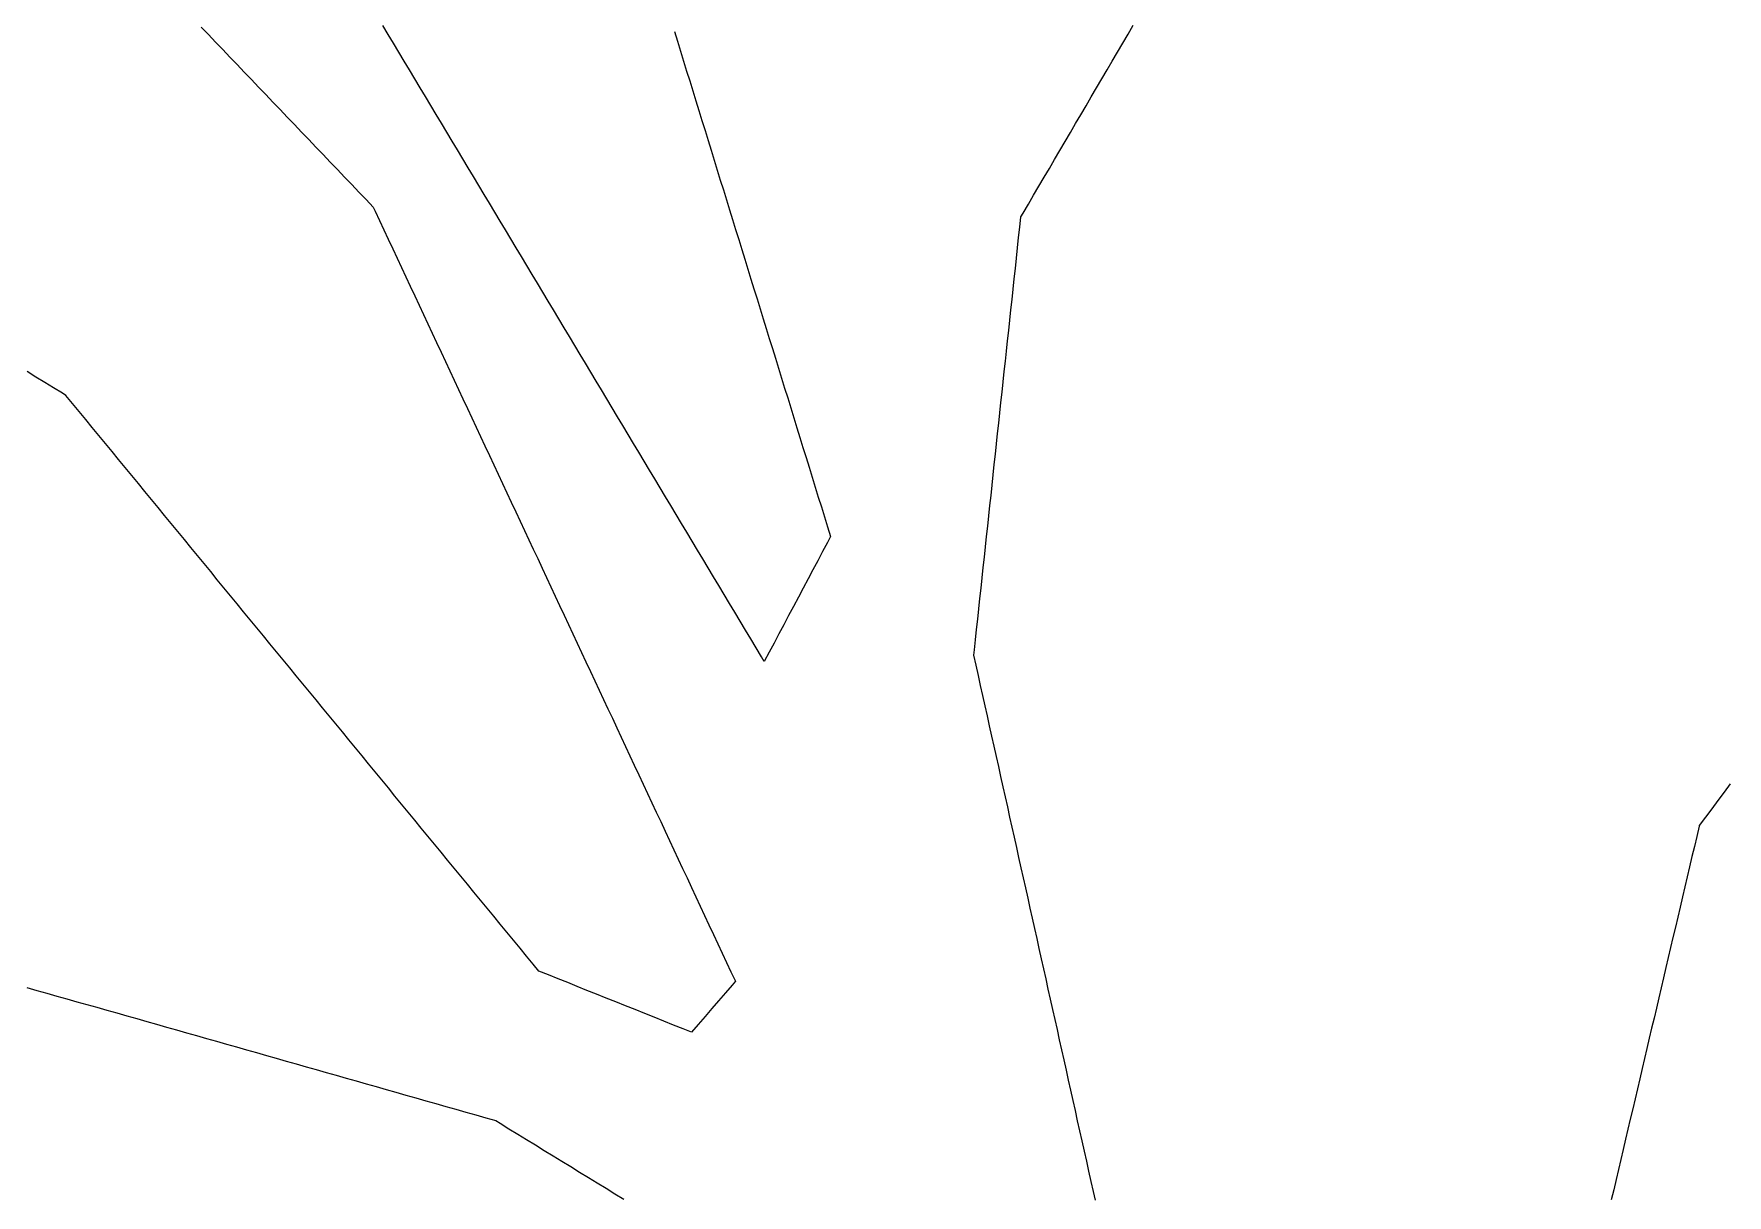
# Model space of a CAD drawing. Header units: millimetres. Extents: x 230 to 3347, y 514 to 5196.
# Drawn here: x 1048.4 to 1211.8, y 4286.1 to 4398.1 of the extents above; entities that cross this region are included whole.
import ezdxf

# ---------------------------------------------------------------- set-up
doc = ezdxf.new("R2010")
doc.units = ezdxf.units.MM
doc.layers.add('ALL_ISLANDS', color=7, linetype='Continuous')
doc.layers.add('OUTLINE_ISLAND_01', color=7, linetype='Continuous')

msp = doc.modelspace()

# ---------------------------------------------------------------- linework, layer by layer
at = {"layer": 'ALL_ISLANDS'}
for points in [[(1064.5839, 4398.7084), (1065.2747, 4397.9853), (1065.9655, 4397.2623), (1066.6563, 4396.5393), (1067.3471, 4395.8163), (1068.038, 4395.0932), (1068.7288, 4394.3702), (1069.4196, 4393.6472), (1070.1104, 4392.9241), (1070.8012, 4392.2011), (1071.492, 4391.4781), (1072.1829, 4390.755), (1072.8737, 4390.032), (1073.5645, 4389.309), (1074.2553, 4388.5859), (1074.9461, 4387.8629), (1075.6369, 4387.1399), (1076.3278, 4386.4169), (1077.0186, 4385.6938), (1077.7094, 4384.9708), (1078.4002, 4384.2478), (1079.091, 4383.5247), (1079.7818, 4382.8017), (1080.4727, 4382.0787), (1081.1635, 4381.3556), (1081.3509, 4380.9549), (1081.7746, 4380.0492), (1082.1984, 4379.1434), (1082.6221, 4378.2376), (1083.0458, 4377.3318), (1083.4695, 4376.426), (1083.8933, 4375.5202), (1084.317, 4374.6144), (1084.7407, 4373.7086), (1085.1645, 4372.8028), (1085.5882, 4371.897), (1086.0119, 4370.9913), (1086.4356, 4370.0855), (1086.8594, 4369.1797), (1087.2831, 4368.2739), (1087.7068, 4367.3681), (1088.1305, 4366.4623), (1088.5543, 4365.5565), (1088.978, 4364.6507), (1089.4017, 4363.7449), (1089.8254, 4362.8391), (1090.2492, 4361.9334), (1090.6729, 4361.0276), (1091.0966, 4360.1218), (1091.5203, 4359.216), (1091.9441, 4358.3102), (1092.3678, 4357.4044), (1092.7915, 4356.4986), (1093.2153, 4355.5928), (1093.639, 4354.687), (1094.0627, 4353.7812), (1094.4864, 4352.8755), (1094.9102, 4351.9697), (1095.3339, 4351.0639), (1095.7576, 4350.1581), (1096.1813, 4349.2523), (1096.6051, 4348.3465), (1097.0288, 4347.4407), (1097.4525, 4346.5349), (1097.8762, 4345.6291), (1098.3, 4344.7233), (1098.7237, 4343.8176), (1099.1474, 4342.9118), (1099.5712, 4342.006), (1099.9949, 4341.1002), (1100.4186, 4340.1944), (1100.8423, 4339.2886), (1101.2661, 4338.3828), (1101.6898, 4337.477), (1102.1135, 4336.5712), (1102.5372, 4335.6654), (1102.961, 4334.7597), (1103.3847, 4333.8539), (1103.8084, 4332.9481), (1104.2321, 4332.0423), (1104.6559, 4331.1365), (1105.0796, 4330.2307), (1105.5033, 4329.3249), (1105.9271, 4328.4191), (1106.3508, 4327.5133), (1106.7745, 4326.6075), (1107.1982, 4325.7017), (1107.622, 4324.796), (1108.0457, 4323.8902), (1108.4694, 4322.9844), (1108.8931, 4322.0786), (1109.3169, 4321.1728), (1109.7406, 4320.267), (1110.1643, 4319.3612), (1110.588, 4318.4554), (1111.0118, 4317.5496), (1111.4355, 4316.6438), (1111.8592, 4315.7381), (1112.283, 4314.8323), (1112.7067, 4313.9265), (1113.1304, 4313.0207), (1113.5541, 4312.1149), (1113.9779, 4311.2091), (1114.4016, 4310.3033), (1114.8253, 4309.3975), (1115.249, 4308.4917), (1115.6728, 4307.5859), (1116.0965, 4306.6802), (1115.7853, 4306.3188), (1115.1327, 4305.561), (1114.4802, 4304.8033), (1113.8277, 4304.0455), (1113.1751, 4303.2877), (1112.5226, 4302.53), (1111.87, 4301.7722), (1111.0654, 4302.094), (1110.1369, 4302.4653), (1109.2084, 4302.8367), (1108.2799, 4303.208), (1107.3514, 4303.5793), (1106.4229, 4303.9506), (1105.4944, 4304.3219), (1104.5659, 4304.6932), (1103.6374, 4305.0646), (1102.7089, 4305.4359), (1101.7804, 4305.8072), (1100.8518, 4306.1785), (1099.9233, 4306.5498), (1098.9948, 4306.9212), (1098.0663, 4307.2925), (1097.1378, 4307.6638), (1096.5961, 4308.3233), (1095.9613, 4309.096), (1095.3266, 4309.8687), (1094.6918, 4310.6415), (1094.0571, 4311.4142), (1093.4223, 4312.1869), (1092.7876, 4312.9596), (1092.1528, 4313.7323), (1091.5181, 4314.5051), (1090.8833, 4315.2778), (1090.2486, 4316.0505), (1089.6138, 4316.8232), (1088.9791, 4317.5959), (1088.3443, 4318.3686), (1087.7096, 4319.1414), (1087.0748, 4319.9141), (1086.4401, 4320.6868), (1085.8053, 4321.4595), (1085.1706, 4322.2322), (1084.5358, 4323.0049), (1083.9011, 4323.7777), (1083.2663, 4324.5504), (1082.6316, 4325.3231), (1081.9968, 4326.0958), (1081.3621, 4326.8685), (1080.7273, 4327.6412), (1080.0926, 4328.414), (1079.4578, 4329.1867), (1078.8231, 4329.9594), (1078.1883, 4330.7321), (1077.5536, 4331.5048), (1076.9188, 4332.2775), (1076.2841, 4333.0503), (1075.6493, 4333.823), (1075.0146, 4334.5957), (1074.3798, 4335.3684), (1073.745, 4336.1411), (1073.1103, 4336.9138), (1072.4755, 4337.6866), (1071.8408, 4338.4593), (1071.206, 4339.232), (1070.5713, 4340.0047), (1069.9365, 4340.7774), (1069.3018, 4341.5502), (1068.667, 4342.3229), (1068.0323, 4343.0956), (1067.3975, 4343.8683), (1066.7628, 4344.641), (1066.128, 4345.4137), (1065.4933, 4346.1865), (1064.8585, 4346.9592), (1064.2238, 4347.7319), (1063.589, 4348.5046), (1062.9543, 4349.2773), (1062.3195, 4350.05), (1061.6848, 4350.8228), (1061.05, 4351.5955), (1060.4153, 4352.3682), (1059.7805, 4353.1409), (1059.1458, 4353.9136), (1058.511, 4354.6863), (1057.8763, 4355.4591), (1057.2415, 4356.2318), (1056.6068, 4357.0045), (1055.972, 4357.7772), (1055.3373, 4358.5499), (1054.7025, 4359.3226), (1054.0678, 4360.0954), (1053.433, 4360.8681), (1052.7983, 4361.6408), (1052.1635, 4362.4135), (1051.5288, 4363.1862), (1051.1897, 4363.3938), (1050.3367, 4363.9158), (1049.4838, 4364.4378), (1048.6309, 4364.9598), (1047.7779, 4365.4818)], [(1110.2163, 4398.29), (1110.5116, 4397.3346), (1110.807, 4396.3793), (1111.1023, 4395.4239), (1111.3976, 4394.4685), (1111.6929, 4393.5131), (1111.9882, 4392.5577), (1112.2835, 4391.6023), (1112.5789, 4390.6469), (1112.8742, 4389.6915), (1113.1695, 4388.7361), (1113.4648, 4387.7807), (1113.7601, 4386.8253), (1114.0555, 4385.8699), (1114.3508, 4384.9145), (1114.6461, 4383.9591), (1114.9414, 4383.0037), (1115.2367, 4382.0483), (1115.5321, 4381.0929), (1115.8274, 4380.1375), (1116.1227, 4379.1821), (1116.418, 4378.2267), (1116.7133, 4377.2713), (1117.0087, 4376.3159), (1117.304, 4375.3605), (1117.5993, 4374.4051), (1117.8946, 4373.4497), (1118.1899, 4372.4943), (1118.4853, 4371.5389), (1118.7806, 4370.5835), (1119.0759, 4369.6281), (1119.3712, 4368.6727), (1119.6665, 4367.7173), (1119.9619, 4366.7619), (1120.2572, 4365.8065), (1120.5525, 4364.8511), (1120.8478, 4363.8957), (1121.1431, 4362.9403), (1121.4385, 4361.9849), (1121.7338, 4361.0295), (1122.0291, 4360.0741), (1122.3244, 4359.1187), (1122.6197, 4358.1633), (1122.915, 4357.2079), (1123.2104, 4356.2525), (1123.5057, 4355.2971), (1123.801, 4354.3417), (1124.0963, 4353.3863), (1124.3916, 4352.4309), (1124.687, 4351.4755), (1124.9823, 4350.5201), (1125.2776, 4349.5647), (1124.9847, 4349.0128), (1124.516, 4348.1295), (1124.0472, 4347.2462), (1123.5785, 4346.3629), (1123.1097, 4345.4795), (1122.6409, 4344.5962), (1122.1722, 4343.7129), (1121.7034, 4342.8295), (1121.2347, 4341.9462), (1120.7659, 4341.0629), (1120.2972, 4340.1796), (1119.8284, 4339.2962), (1119.3596, 4338.4129), (1118.8909, 4337.5296), (1118.6192, 4337.9824), (1118.1047, 4338.8399), (1117.5902, 4339.6974), (1117.0757, 4340.5549), (1116.5611, 4341.4124), (1116.0466, 4342.2698), (1115.5321, 4343.1273), (1115.0176, 4343.9848), (1114.5031, 4344.8423), (1113.9886, 4345.6998), (1113.4741, 4346.5573), (1112.9596, 4347.4148), (1112.4451, 4348.2723), (1111.9306, 4349.1297), (1111.4161, 4349.9872), (1110.9016, 4350.8447), (1110.3871, 4351.7022), (1109.8726, 4352.5597), (1109.3581, 4353.4172), (1108.8436, 4354.2747), (1108.329, 4355.1321), (1107.8145, 4355.9896), (1107.3, 4356.8471), (1106.7855, 4357.7046), (1106.271, 4358.5621), (1105.7565, 4359.4196), (1105.242, 4360.2771), (1104.7275, 4361.1346), (1104.213, 4361.992), (1103.6985, 4362.8495), (1103.184, 4363.707), (1102.6695, 4364.5645), (1102.155, 4365.422), (1101.6405, 4366.2795), (1101.126, 4367.137), (1100.6115, 4367.9944), (1100.0969, 4368.8519), (1099.5824, 4369.7094), (1099.0679, 4370.5669), (1098.5534, 4371.4244), (1098.0389, 4372.2819), (1097.5244, 4373.1394), (1097.0099, 4373.9968), (1096.4954, 4374.8543), (1095.9809, 4375.7118), (1095.4664, 4376.5693), (1094.9519, 4377.4268), (1094.4374, 4378.2843), (1093.9229, 4379.1418), (1093.4084, 4379.9993), (1092.8939, 4380.8567), (1092.3794, 4381.7142), (1091.8648, 4382.5717), (1091.3503, 4383.4292), (1090.8358, 4384.2867), (1090.3213, 4385.1442), (1089.8068, 4386.0017), (1089.2923, 4386.8591), (1088.7778, 4387.7166), (1088.2633, 4388.5741), (1087.7488, 4389.4316), (1087.2343, 4390.2891), (1086.7198, 4391.1466), (1086.2053, 4392.0041), (1085.6908, 4392.8616), (1085.1763, 4393.719), (1084.6618, 4394.5765), (1084.1472, 4395.434), (1083.6327, 4396.2915), (1083.1182, 4397.149), (1082.6037, 4398.0065), (1082.0892, 4398.864)], [(1150.8221, 4285.5789), (1150.6377, 4286.4059), (1150.42, 4287.382), (1150.2024, 4288.358), (1149.9847, 4289.334), (1149.7671, 4290.3101), (1149.5495, 4291.2861), (1149.3318, 4292.2621), (1149.1142, 4293.2381), (1148.8966, 4294.2142), (1148.6789, 4295.1902), (1148.4613, 4296.1662), (1148.2436, 4297.1423), (1148.026, 4298.1183), (1147.8084, 4299.0943), (1147.5907, 4300.0703), (1147.3731, 4301.0464), (1147.1554, 4302.0224), (1146.9378, 4302.9984), (1146.7202, 4303.9745), (1146.5025, 4304.9505), (1146.2849, 4305.9265), (1146.0673, 4306.9026), (1145.8496, 4307.8786), (1145.632, 4308.8546), (1145.4143, 4309.8306), (1145.1967, 4310.8067), (1144.9791, 4311.7827), (1144.7614, 4312.7587), (1144.5438, 4313.7348), (1144.3261, 4314.7108), (1144.1085, 4315.6868), (1143.8909, 4316.6628), (1143.6732, 4317.6389), (1143.4556, 4318.6149), (1143.238, 4319.5909), (1143.0203, 4320.567), (1142.8027, 4321.543), (1142.585, 4322.519), (1142.3674, 4323.4951), (1142.1498, 4324.4711), (1141.9321, 4325.4471), (1141.7145, 4326.4231), (1141.4968, 4327.3992), (1141.2792, 4328.3752), (1141.0616, 4329.3512), (1140.8439, 4330.3273), (1140.6263, 4331.3033), (1140.4087, 4332.2793), (1140.191, 4333.2553), (1139.9734, 4334.2314), (1139.7557, 4335.2074), (1139.5381, 4336.1834), (1139.3205, 4337.1595), (1139.1028, 4338.1355), (1139.1561, 4338.6319), (1139.2628, 4339.6262), (1139.3695, 4340.6205), (1139.4761, 4341.6148), (1139.5828, 4342.609), (1139.6895, 4343.6033), (1139.7962, 4344.5976), (1139.9029, 4345.5919), (1140.0096, 4346.5862), (1140.1162, 4347.5805), (1140.2229, 4348.5748), (1140.3296, 4349.5691), (1140.4363, 4350.5634), (1140.543, 4351.5577), (1140.6497, 4352.552), (1140.7564, 4353.5463), (1140.863, 4354.5406), (1140.9697, 4355.5349), (1141.0764, 4356.5291), (1141.1831, 4357.5234), (1141.2898, 4358.5177), (1141.3965, 4359.512), (1141.5032, 4360.5063), (1141.6098, 4361.5006), (1141.7165, 4362.4949), (1141.8232, 4363.4892), (1141.9299, 4364.4835), (1142.0366, 4365.4778), (1142.1433, 4366.4721), (1142.25, 4367.4664), (1142.3566, 4368.4607), (1142.4633, 4369.455), (1142.57, 4370.4492), (1142.6767, 4371.4435), (1142.7834, 4372.4378), (1142.8901, 4373.4321), (1142.9967, 4374.4264), (1143.1034, 4375.4207), (1143.2101, 4376.415), (1143.3168, 4377.4093), (1143.4235, 4378.4036), (1143.5302, 4379.3979), (1143.6369, 4380.3922), (1143.8576, 4380.7687), (1144.3633, 4381.6315), (1144.869, 4382.4942), (1145.3747, 4383.3569), (1145.8804, 4384.2196), (1146.386, 4385.0823), (1146.8917, 4385.945), (1147.3974, 4386.8078), (1147.9031, 4387.6705), (1148.4088, 4388.5332), (1148.9145, 4389.3959), (1149.4202, 4390.2586), (1149.9259, 4391.1213), (1150.4316, 4391.9841), (1150.9372, 4392.8468), (1151.4429, 4393.7095), (1151.9486, 4394.5722), (1152.4543, 4395.4349), (1152.96, 4396.2976), (1153.4657, 4397.1603), (1153.9714, 4398.0231), (1154.4771, 4398.8858)], [(1212.0686, 4325.7214), (1211.4702, 4324.9202), (1210.8718, 4324.119), (1210.2733, 4323.3178), (1209.6749, 4322.5166), (1209.0765, 4321.7155), (1209.0556, 4321.6264), (1208.8268, 4320.653), (1208.598, 4319.6795), (1208.3693, 4318.706), (1208.1405, 4317.7325), (1207.9118, 4316.759), (1207.683, 4315.7855), (1207.4542, 4314.8121), (1207.2255, 4313.8386), (1206.9967, 4312.8651), (1206.7679, 4311.8916), (1206.5392, 4310.9181), (1206.3104, 4309.9447), (1206.0816, 4308.9712), (1205.8529, 4307.9977), (1205.6241, 4307.0242), (1205.3954, 4306.0507), (1205.1666, 4305.0772), (1204.9378, 4304.1038), (1204.7091, 4303.1303), (1204.4803, 4302.1568), (1204.2515, 4301.1833), (1204.0228, 4300.2098), (1203.794, 4299.2364), (1203.5652, 4298.2629), (1203.3365, 4297.2894), (1203.1077, 4296.3159), (1202.879, 4295.3424), (1202.6502, 4294.3689), (1202.4214, 4293.3955), (1202.1927, 4292.422), (1201.9639, 4291.4485), (1201.7351, 4290.475), (1201.5064, 4289.5015), (1201.2776, 4288.5281), (1201.0488, 4287.5546), (1200.8201, 4286.5811), (1200.5913, 4285.6076)], [(1047.7702, 4306.0818), (1048.7322, 4305.8087), (1049.6942, 4305.5355), (1050.6561, 4305.2624), (1051.6181, 4304.9893), (1052.5801, 4304.7161), (1053.5421, 4304.443), (1054.504, 4304.1699), (1055.466, 4303.8967), (1056.428, 4303.6236), (1057.39, 4303.3504), (1058.3519, 4303.0773), (1059.3139, 4302.8042), (1060.2759, 4302.531), (1061.2379, 4302.2579), (1062.1998, 4301.9848), (1063.1618, 4301.7116), (1064.1238, 4301.4385), (1065.0858, 4301.1653), (1066.0477, 4300.8922), (1067.0097, 4300.6191), (1067.9717, 4300.3459), (1068.9337, 4300.0728), (1069.8956, 4299.7997), (1070.8576, 4299.5265), (1071.8196, 4299.2534), (1072.7816, 4298.9803), (1073.7435, 4298.7071), (1074.7055, 4298.434), (1075.6675, 4298.1608), (1076.6295, 4297.8877), (1077.5914, 4297.6146), (1078.5534, 4297.3414), (1079.5154, 4297.0683), (1080.4774, 4296.7952), (1081.4393, 4296.522), (1082.4013, 4296.2489), (1083.3633, 4295.9757), (1084.3253, 4295.7026), (1085.2872, 4295.4295), (1086.2492, 4295.1563), (1087.2112, 4294.8832), (1088.1732, 4294.6101), (1089.1351, 4294.3369), (1090.0971, 4294.0638), (1091.0591, 4293.7907), (1092.0211, 4293.5175), (1092.983, 4293.2444), (1093.4002, 4292.9889), (1094.253, 4292.4665), (1095.1057, 4291.9442), (1095.9585, 4291.4219), (1096.8112, 4290.8996), (1097.664, 4290.3773), (1098.5167, 4289.855), (1099.3695, 4289.3327), (1100.2222, 4288.8103), (1101.075, 4288.288), (1101.9277, 4287.7657), (1102.7805, 4287.2434), (1103.6332, 4286.7211), (1104.486, 4286.1988), (1105.3387, 4285.6765)]]:
    msp.add_lwpolyline(points, dxfattribs=at)
at = {"layer": 'OUTLINE_ISLAND_01'}
for points in [[(1064.5839, 4398.7084), (1065.2747, 4397.9853), (1065.9655, 4397.2623), (1066.6563, 4396.5393), (1067.3471, 4395.8163), (1068.038, 4395.0932), (1068.7288, 4394.3702), (1069.4196, 4393.6472), (1070.1104, 4392.9241), (1070.8012, 4392.2011), (1071.492, 4391.4781), (1072.1829, 4390.755), (1072.8737, 4390.032), (1073.5645, 4389.309), (1074.2553, 4388.5859), (1074.9461, 4387.8629), (1075.6369, 4387.1399), (1076.3278, 4386.4169), (1077.0186, 4385.6938), (1077.7094, 4384.9708), (1078.4002, 4384.2478), (1079.091, 4383.5247), (1079.7818, 4382.8017), (1080.4727, 4382.0787), (1081.1635, 4381.3556), (1081.3509, 4380.9549), (1081.7746, 4380.0492), (1082.1984, 4379.1434), (1082.6221, 4378.2376), (1083.0458, 4377.3318), (1083.4695, 4376.426), (1083.8933, 4375.5202), (1084.317, 4374.6144), (1084.7407, 4373.7086), (1085.1645, 4372.8028), (1085.5882, 4371.897), (1086.0119, 4370.9913), (1086.4356, 4370.0855), (1086.8594, 4369.1797), (1087.2831, 4368.2739), (1087.7068, 4367.3681), (1088.1305, 4366.4623), (1088.5543, 4365.5565), (1088.978, 4364.6507), (1089.4017, 4363.7449), (1089.8254, 4362.8391), (1090.2492, 4361.9334), (1090.6729, 4361.0276), (1091.0966, 4360.1218), (1091.5203, 4359.216), (1091.9441, 4358.3102), (1092.3678, 4357.4044), (1092.7915, 4356.4986), (1093.2153, 4355.5928), (1093.639, 4354.687), (1094.0627, 4353.7812), (1094.4864, 4352.8755), (1094.9102, 4351.9697), (1095.3339, 4351.0639), (1095.7576, 4350.1581), (1096.1813, 4349.2523), (1096.6051, 4348.3465), (1097.0288, 4347.4407), (1097.4525, 4346.5349), (1097.8762, 4345.6291), (1098.3, 4344.7233), (1098.7237, 4343.8176), (1099.1474, 4342.9118), (1099.5712, 4342.006), (1099.9949, 4341.1002), (1100.4186, 4340.1944), (1100.8423, 4339.2886), (1101.2661, 4338.3828), (1101.6898, 4337.477), (1102.1135, 4336.5712), (1102.5372, 4335.6654), (1102.961, 4334.7597), (1103.3847, 4333.8539), (1103.8084, 4332.9481), (1104.2321, 4332.0423), (1104.6559, 4331.1365), (1105.0796, 4330.2307), (1105.5033, 4329.3249), (1105.9271, 4328.4191), (1106.3508, 4327.5133), (1106.7745, 4326.6075), (1107.1982, 4325.7017), (1107.622, 4324.796), (1108.0457, 4323.8902), (1108.4694, 4322.9844), (1108.8931, 4322.0786), (1109.3169, 4321.1728), (1109.7406, 4320.267), (1110.1643, 4319.3612), (1110.588, 4318.4554), (1111.0118, 4317.5496), (1111.4355, 4316.6438), (1111.8592, 4315.7381), (1112.283, 4314.8323), (1112.7067, 4313.9265), (1113.1304, 4313.0207), (1113.5541, 4312.1149), (1113.9779, 4311.2091), (1114.4016, 4310.3033), (1114.8253, 4309.3975), (1115.249, 4308.4917), (1115.6728, 4307.5859), (1116.0965, 4306.6802), (1115.7853, 4306.3188), (1115.1327, 4305.561), (1114.4802, 4304.8033), (1113.8277, 4304.0455), (1113.1751, 4303.2877), (1112.5226, 4302.53), (1111.87, 4301.7722), (1111.0654, 4302.094), (1110.1369, 4302.4653), (1109.2084, 4302.8367), (1108.2799, 4303.208), (1107.3514, 4303.5793), (1106.4229, 4303.9506), (1105.4944, 4304.3219), (1104.5659, 4304.6932), (1103.6374, 4305.0646), (1102.7089, 4305.4359), (1101.7804, 4305.8072), (1100.8518, 4306.1785), (1099.9233, 4306.5498), (1098.9948, 4306.9212), (1098.0663, 4307.2925), (1097.1378, 4307.6638), (1096.5961, 4308.3233), (1095.9613, 4309.096), (1095.3266, 4309.8687), (1094.6918, 4310.6415), (1094.0571, 4311.4142), (1093.4223, 4312.1869), (1092.7876, 4312.9596), (1092.1528, 4313.7323), (1091.5181, 4314.5051), (1090.8833, 4315.2778), (1090.2486, 4316.0505), (1089.6138, 4316.8232), (1088.9791, 4317.5959), (1088.3443, 4318.3686), (1087.7096, 4319.1414), (1087.0748, 4319.9141), (1086.4401, 4320.6868), (1085.8053, 4321.4595), (1085.1706, 4322.2322), (1084.5358, 4323.0049), (1083.9011, 4323.7777), (1083.2663, 4324.5504), (1082.6316, 4325.3231), (1081.9968, 4326.0958), (1081.3621, 4326.8685), (1080.7273, 4327.6412), (1080.0926, 4328.414), (1079.4578, 4329.1867), (1078.8231, 4329.9594), (1078.1883, 4330.7321), (1077.5536, 4331.5048), (1076.9188, 4332.2775), (1076.2841, 4333.0503), (1075.6493, 4333.823), (1075.0146, 4334.5957), (1074.3798, 4335.3684), (1073.745, 4336.1411), (1073.1103, 4336.9138), (1072.4755, 4337.6866), (1071.8408, 4338.4593), (1071.206, 4339.232), (1070.5713, 4340.0047), (1069.9365, 4340.7774), (1069.3018, 4341.5502), (1068.667, 4342.3229), (1068.0323, 4343.0956), (1067.3975, 4343.8683), (1066.7628, 4344.641), (1066.128, 4345.4137), (1065.4933, 4346.1865), (1064.8585, 4346.9592), (1064.2238, 4347.7319), (1063.589, 4348.5046), (1062.9543, 4349.2773), (1062.3195, 4350.05), (1061.6848, 4350.8228), (1061.05, 4351.5955), (1060.4153, 4352.3682), (1059.7805, 4353.1409), (1059.1458, 4353.9136), (1058.511, 4354.6863), (1057.8763, 4355.4591), (1057.2415, 4356.2318), (1056.6068, 4357.0045), (1055.972, 4357.7772), (1055.3373, 4358.5499), (1054.7025, 4359.3226), (1054.0678, 4360.0954), (1053.433, 4360.8681), (1052.7983, 4361.6408), (1052.1635, 4362.4135), (1051.5288, 4363.1862), (1051.1897, 4363.3938), (1050.3367, 4363.9158), (1049.4838, 4364.4378), (1048.6309, 4364.9598), (1047.7779, 4365.4818)], [(1110.2163, 4398.29), (1110.5116, 4397.3346), (1110.807, 4396.3793), (1111.1023, 4395.4239), (1111.3976, 4394.4685), (1111.6929, 4393.5131), (1111.9882, 4392.5577), (1112.2835, 4391.6023), (1112.5789, 4390.6469), (1112.8742, 4389.6915), (1113.1695, 4388.7361), (1113.4648, 4387.7807), (1113.7601, 4386.8253), (1114.0555, 4385.8699), (1114.3508, 4384.9145), (1114.6461, 4383.9591), (1114.9414, 4383.0037), (1115.2367, 4382.0483), (1115.5321, 4381.0929), (1115.8274, 4380.1375), (1116.1227, 4379.1821), (1116.418, 4378.2267), (1116.7133, 4377.2713), (1117.0087, 4376.3159), (1117.304, 4375.3605), (1117.5993, 4374.4051), (1117.8946, 4373.4497), (1118.1899, 4372.4943), (1118.4853, 4371.5389), (1118.7806, 4370.5835), (1119.0759, 4369.6281), (1119.3712, 4368.6727), (1119.6665, 4367.7173), (1119.9619, 4366.7619), (1120.2572, 4365.8065), (1120.5525, 4364.8511), (1120.8478, 4363.8957), (1121.1431, 4362.9403), (1121.4385, 4361.9849), (1121.7338, 4361.0295), (1122.0291, 4360.0741), (1122.3244, 4359.1187), (1122.6197, 4358.1633), (1122.915, 4357.2079), (1123.2104, 4356.2525), (1123.5057, 4355.2971), (1123.801, 4354.3417), (1124.0963, 4353.3863), (1124.3916, 4352.4309), (1124.687, 4351.4755), (1124.9823, 4350.5201), (1125.2776, 4349.5647), (1124.9847, 4349.0128), (1124.516, 4348.1295), (1124.0472, 4347.2462), (1123.5785, 4346.3629), (1123.1097, 4345.4795), (1122.6409, 4344.5962), (1122.1722, 4343.7129), (1121.7034, 4342.8295), (1121.2347, 4341.9462), (1120.7659, 4341.0629), (1120.2972, 4340.1796), (1119.8284, 4339.2962), (1119.3596, 4338.4129), (1118.8909, 4337.5296), (1118.6192, 4337.9824), (1118.1047, 4338.8399), (1117.5902, 4339.6974), (1117.0757, 4340.5549), (1116.5611, 4341.4124), (1116.0466, 4342.2698), (1115.5321, 4343.1273), (1115.0176, 4343.9848), (1114.5031, 4344.8423), (1113.9886, 4345.6998), (1113.4741, 4346.5573), (1112.9596, 4347.4148), (1112.4451, 4348.2723), (1111.9306, 4349.1297), (1111.4161, 4349.9872), (1110.9016, 4350.8447), (1110.3871, 4351.7022), (1109.8726, 4352.5597), (1109.3581, 4353.4172), (1108.8436, 4354.2747), (1108.329, 4355.1321), (1107.8145, 4355.9896), (1107.3, 4356.8471), (1106.7855, 4357.7046), (1106.271, 4358.5621), (1105.7565, 4359.4196), (1105.242, 4360.2771), (1104.7275, 4361.1346), (1104.213, 4361.992), (1103.6985, 4362.8495), (1103.184, 4363.707), (1102.6695, 4364.5645), (1102.155, 4365.422), (1101.6405, 4366.2795), (1101.126, 4367.137), (1100.6115, 4367.9944), (1100.0969, 4368.8519), (1099.5824, 4369.7094), (1099.0679, 4370.5669), (1098.5534, 4371.4244), (1098.0389, 4372.2819), (1097.5244, 4373.1394), (1097.0099, 4373.9968), (1096.4954, 4374.8543), (1095.9809, 4375.7118), (1095.4664, 4376.5693), (1094.9519, 4377.4268), (1094.4374, 4378.2843), (1093.9229, 4379.1418), (1093.4084, 4379.9993), (1092.8939, 4380.8567), (1092.3794, 4381.7142), (1091.8648, 4382.5717), (1091.3503, 4383.4292), (1090.8358, 4384.2867), (1090.3213, 4385.1442), (1089.8068, 4386.0017), (1089.2923, 4386.8591), (1088.7778, 4387.7166), (1088.2633, 4388.5741), (1087.7488, 4389.4316), (1087.2343, 4390.2891), (1086.7198, 4391.1466), (1086.2053, 4392.0041), (1085.6908, 4392.8616), (1085.1763, 4393.719), (1084.6618, 4394.5765), (1084.1472, 4395.434), (1083.6327, 4396.2915), (1083.1182, 4397.149), (1082.6037, 4398.0065), (1082.0892, 4398.864)], [(1150.8221, 4285.5789), (1150.6377, 4286.4059), (1150.42, 4287.382), (1150.2024, 4288.358), (1149.9847, 4289.334), (1149.7671, 4290.3101), (1149.5495, 4291.2861), (1149.3318, 4292.2621), (1149.1142, 4293.2381), (1148.8966, 4294.2142), (1148.6789, 4295.1902), (1148.4613, 4296.1662), (1148.2436, 4297.1423), (1148.026, 4298.1183), (1147.8084, 4299.0943), (1147.5907, 4300.0703), (1147.3731, 4301.0464), (1147.1554, 4302.0224), (1146.9378, 4302.9984), (1146.7202, 4303.9745), (1146.5025, 4304.9505), (1146.2849, 4305.9265), (1146.0673, 4306.9026), (1145.8496, 4307.8786), (1145.632, 4308.8546), (1145.4143, 4309.8306), (1145.1967, 4310.8067), (1144.9791, 4311.7827), (1144.7614, 4312.7587), (1144.5438, 4313.7348), (1144.3261, 4314.7108), (1144.1085, 4315.6868), (1143.8909, 4316.6628), (1143.6732, 4317.6389), (1143.4556, 4318.6149), (1143.238, 4319.5909), (1143.0203, 4320.567), (1142.8027, 4321.543), (1142.585, 4322.519), (1142.3674, 4323.4951), (1142.1498, 4324.4711), (1141.9321, 4325.4471), (1141.7145, 4326.4231), (1141.4968, 4327.3992), (1141.2792, 4328.3752), (1141.0616, 4329.3512), (1140.8439, 4330.3273), (1140.6263, 4331.3033), (1140.4087, 4332.2793), (1140.191, 4333.2553), (1139.9734, 4334.2314), (1139.7557, 4335.2074), (1139.5381, 4336.1834), (1139.3205, 4337.1595), (1139.1028, 4338.1355), (1139.1561, 4338.6319), (1139.2628, 4339.6262), (1139.3695, 4340.6205), (1139.4761, 4341.6148), (1139.5828, 4342.609), (1139.6895, 4343.6033), (1139.7962, 4344.5976), (1139.9029, 4345.5919), (1140.0096, 4346.5862), (1140.1162, 4347.5805), (1140.2229, 4348.5748), (1140.3296, 4349.5691), (1140.4363, 4350.5634), (1140.543, 4351.5577), (1140.6497, 4352.552), (1140.7564, 4353.5463), (1140.863, 4354.5406), (1140.9697, 4355.5349), (1141.0764, 4356.5291), (1141.1831, 4357.5234), (1141.2898, 4358.5177), (1141.3965, 4359.512), (1141.5032, 4360.5063), (1141.6098, 4361.5006), (1141.7165, 4362.4949), (1141.8232, 4363.4892), (1141.9299, 4364.4835), (1142.0366, 4365.4778), (1142.1433, 4366.4721), (1142.25, 4367.4664), (1142.3566, 4368.4607), (1142.4633, 4369.455), (1142.57, 4370.4492), (1142.6767, 4371.4435), (1142.7834, 4372.4378), (1142.8901, 4373.4321), (1142.9967, 4374.4264), (1143.1034, 4375.4207), (1143.2101, 4376.415), (1143.3168, 4377.4093), (1143.4235, 4378.4036), (1143.5302, 4379.3979), (1143.6369, 4380.3922), (1143.8576, 4380.7687), (1144.3633, 4381.6315), (1144.869, 4382.4942), (1145.3747, 4383.3569), (1145.8804, 4384.2196), (1146.386, 4385.0823), (1146.8917, 4385.945), (1147.3974, 4386.8078), (1147.9031, 4387.6705), (1148.4088, 4388.5332), (1148.9145, 4389.3959), (1149.4202, 4390.2586), (1149.9259, 4391.1213), (1150.4316, 4391.9841), (1150.9372, 4392.8468), (1151.4429, 4393.7095), (1151.9486, 4394.5722), (1152.4543, 4395.4349), (1152.96, 4396.2976), (1153.4657, 4397.1603), (1153.9714, 4398.0231), (1154.4771, 4398.8858)], [(1212.0686, 4325.7214), (1211.4702, 4324.9202), (1210.8718, 4324.119), (1210.2733, 4323.3178), (1209.6749, 4322.5166), (1209.0765, 4321.7155), (1209.0556, 4321.6264), (1208.8268, 4320.653), (1208.598, 4319.6795), (1208.3693, 4318.706), (1208.1405, 4317.7325), (1207.9118, 4316.759), (1207.683, 4315.7855), (1207.4542, 4314.8121), (1207.2255, 4313.8386), (1206.9967, 4312.8651), (1206.7679, 4311.8916), (1206.5392, 4310.9181), (1206.3104, 4309.9447), (1206.0816, 4308.9712), (1205.8529, 4307.9977), (1205.6241, 4307.0242), (1205.3954, 4306.0507), (1205.1666, 4305.0772), (1204.9378, 4304.1038), (1204.7091, 4303.1303), (1204.4803, 4302.1568), (1204.2515, 4301.1833), (1204.0228, 4300.2098), (1203.794, 4299.2364), (1203.5652, 4298.2629), (1203.3365, 4297.2894), (1203.1077, 4296.3159), (1202.879, 4295.3424), (1202.6502, 4294.3689), (1202.4214, 4293.3955), (1202.1927, 4292.422), (1201.9639, 4291.4485), (1201.7351, 4290.475), (1201.5064, 4289.5015), (1201.2776, 4288.5281), (1201.0488, 4287.5546), (1200.8201, 4286.5811), (1200.5913, 4285.6076)], [(1047.7702, 4306.0818), (1048.7322, 4305.8087), (1049.6942, 4305.5355), (1050.6561, 4305.2624), (1051.6181, 4304.9893), (1052.5801, 4304.7161), (1053.5421, 4304.443), (1054.504, 4304.1699), (1055.466, 4303.8967), (1056.428, 4303.6236), (1057.39, 4303.3504), (1058.3519, 4303.0773), (1059.3139, 4302.8042), (1060.2759, 4302.531), (1061.2379, 4302.2579), (1062.1998, 4301.9848), (1063.1618, 4301.7116), (1064.1238, 4301.4385), (1065.0858, 4301.1653), (1066.0477, 4300.8922), (1067.0097, 4300.6191), (1067.9717, 4300.3459), (1068.9337, 4300.0728), (1069.8956, 4299.7997), (1070.8576, 4299.5265), (1071.8196, 4299.2534), (1072.7816, 4298.9803), (1073.7435, 4298.7071), (1074.7055, 4298.434), (1075.6675, 4298.1608), (1076.6295, 4297.8877), (1077.5914, 4297.6146), (1078.5534, 4297.3414), (1079.5154, 4297.0683), (1080.4774, 4296.7952), (1081.4393, 4296.522), (1082.4013, 4296.2489), (1083.3633, 4295.9757), (1084.3253, 4295.7026), (1085.2872, 4295.4295), (1086.2492, 4295.1563), (1087.2112, 4294.8832), (1088.1732, 4294.6101), (1089.1351, 4294.3369), (1090.0971, 4294.0638), (1091.0591, 4293.7907), (1092.0211, 4293.5175), (1092.983, 4293.2444), (1093.4002, 4292.9889), (1094.253, 4292.4665), (1095.1057, 4291.9442), (1095.9585, 4291.4219), (1096.8112, 4290.8996), (1097.664, 4290.3773), (1098.5167, 4289.855), (1099.3695, 4289.3327), (1100.2222, 4288.8103), (1101.075, 4288.288), (1101.9277, 4287.7657), (1102.7805, 4287.2434), (1103.6332, 4286.7211), (1104.486, 4286.1988), (1105.3387, 4285.6765)]]:
    msp.add_lwpolyline(points, dxfattribs=at)

doc.saveas('drawing.dxf')
